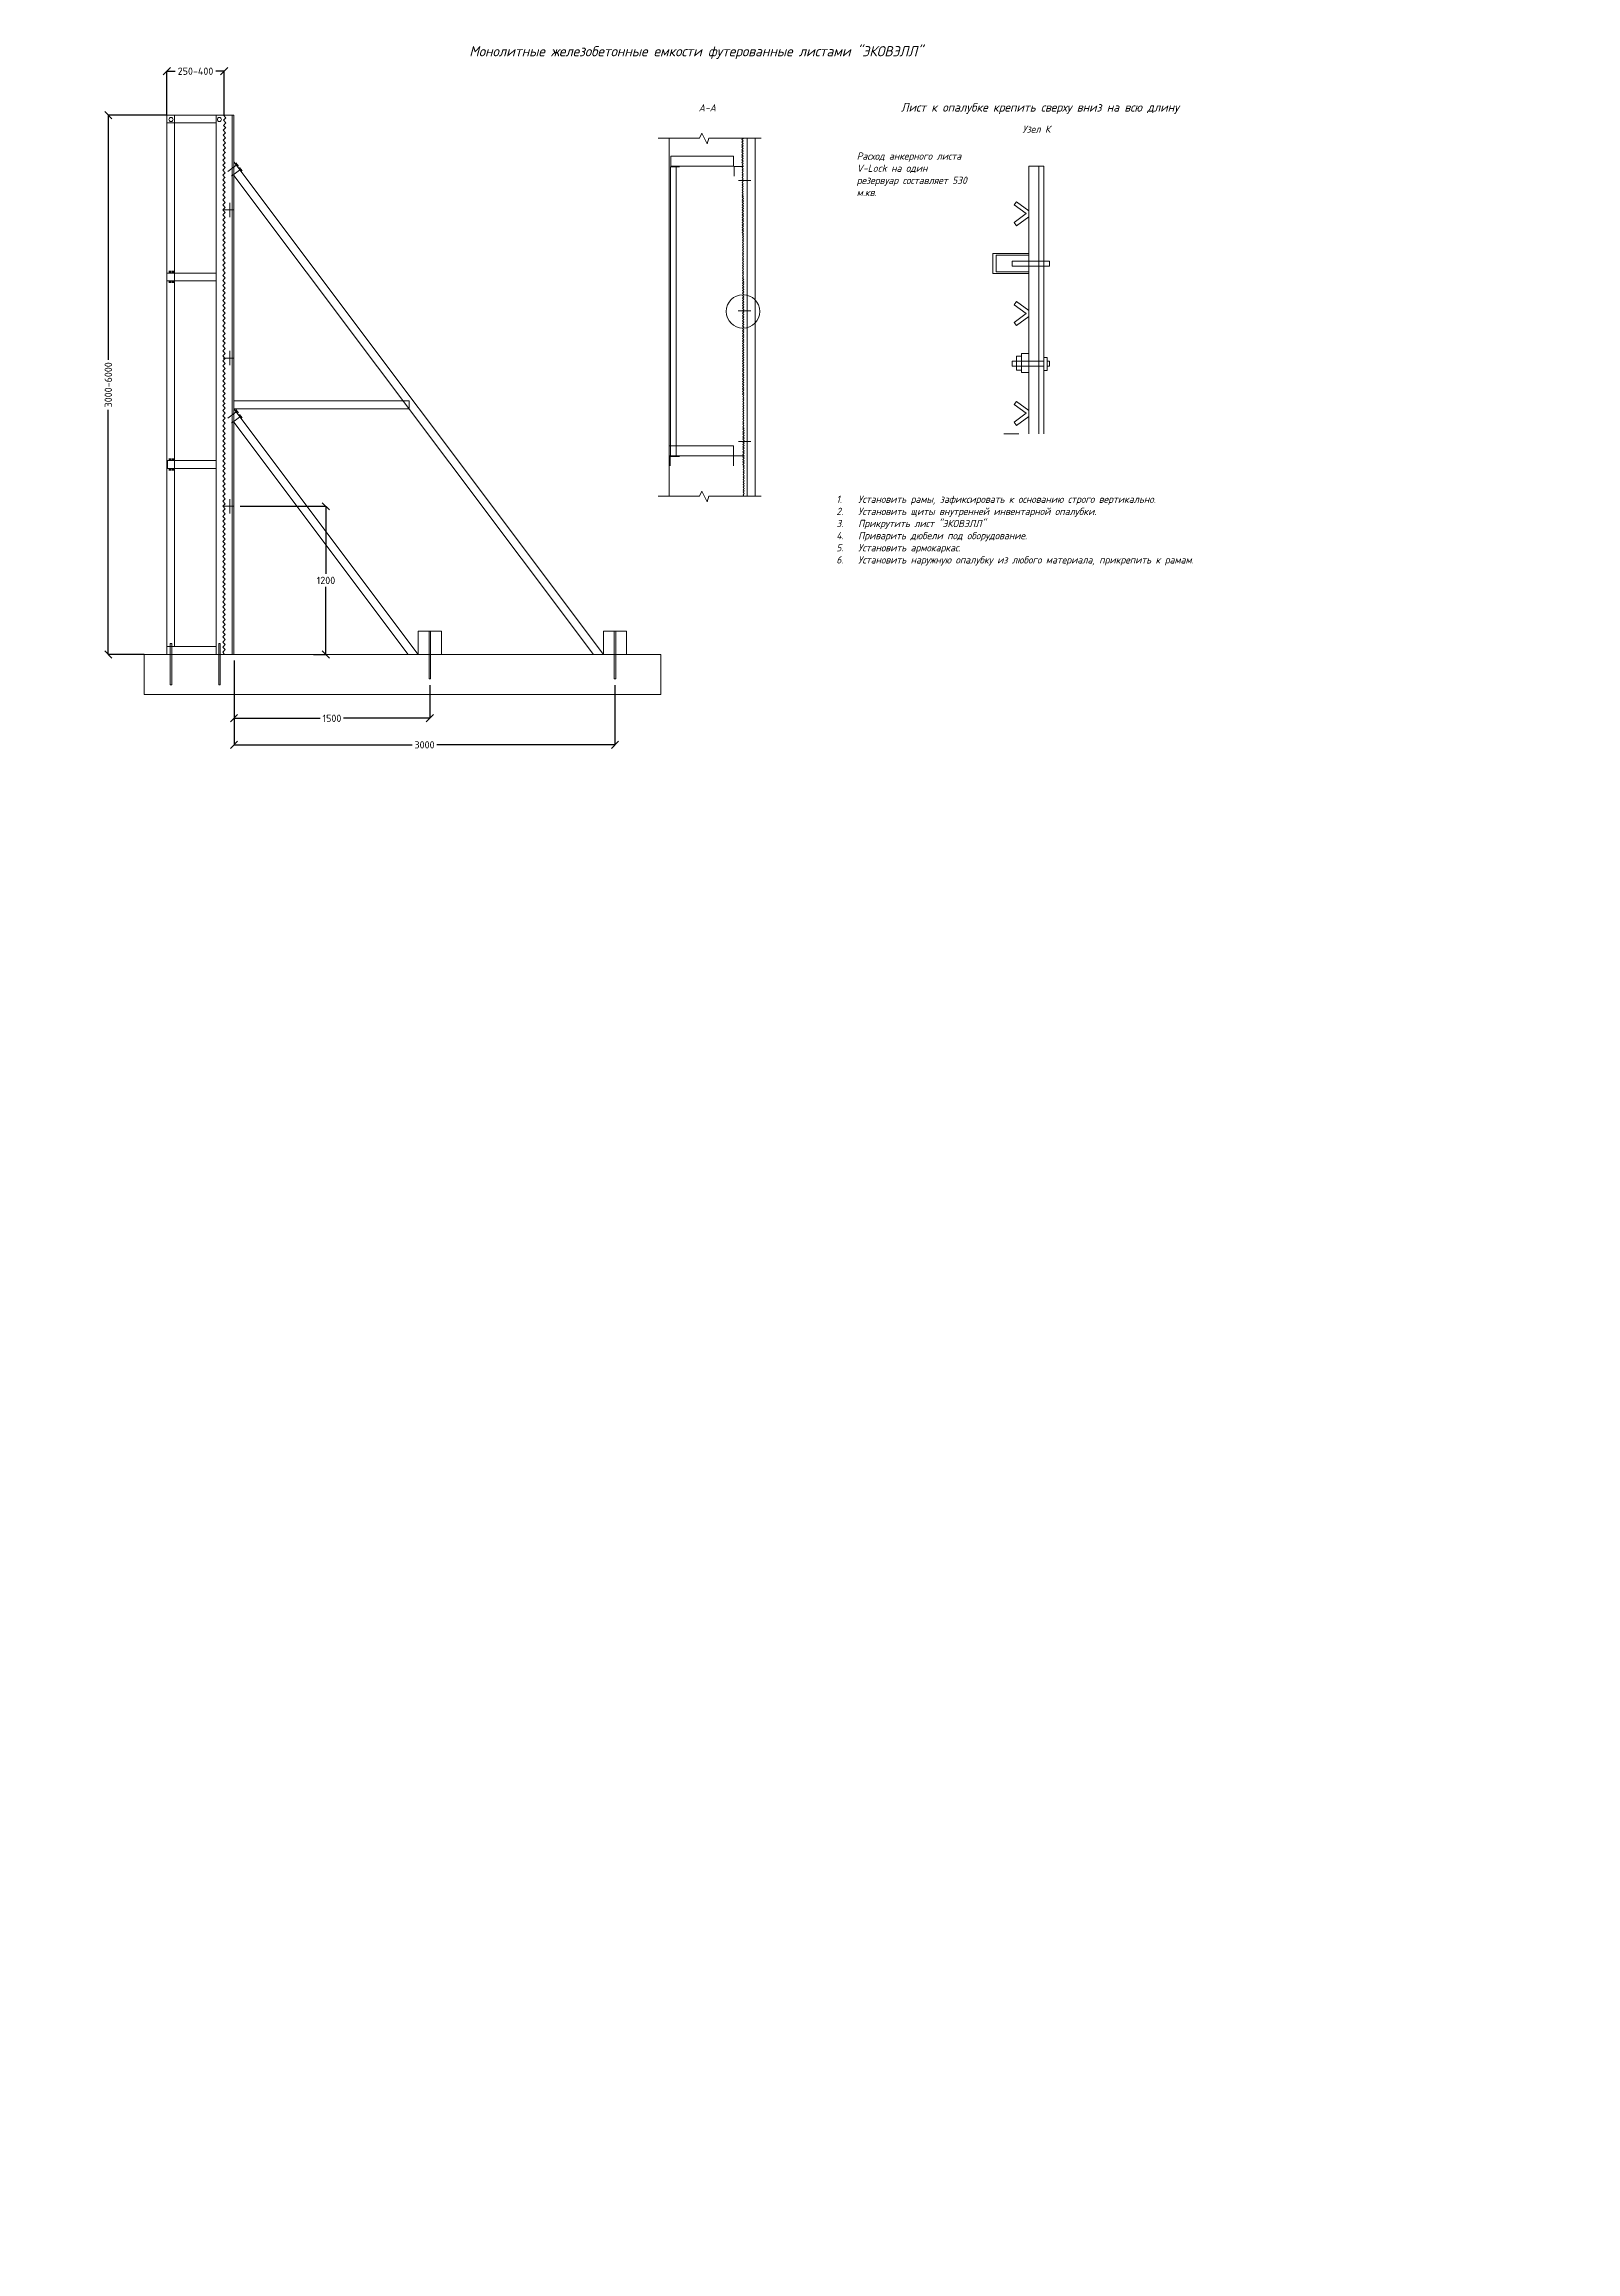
# Model space of a CAD drawing. Header units: millimetres. Extents: x 339888 to 1025294, y -263818 to -40540.
# Drawn here: x 554411 to 607055, y -145051 to -69189 of the extents above; entities that cross this region are included whole.
import ezdxf

# ---------------------------------------------------------------- set-up
doc = ezdxf.new("R2010")
doc.units = ezdxf.units.MM
doc.layers.get('0').update_dxf_attribs({"lineweight": 15})
doc.layers.add('0 @ 1', color=7, linetype='Continuous', lineweight=15)
doc.styles.get("Standard").update_dxf_attribs({"font": 'isocpeur.ttf'})
doc.styles.add('ГОСТ 3', font='GOST_Common Italic.ttf', dxfattribs={"height": 3})
doc.dimstyles.get("Standard").update_dxf_attribs({"dimtxt": 0.18, "dimasz": 0.18, "dimexe": 0.18, "dimexo": 0.0625, "dimgap": 0.09, "dimtad": 0, "dimtih": 1, "dimtoh": 1, "dimdec": 4, "dimzin": 0, "dimdsep": 46, "dimtxsty": 'Standard', "dimcen": 0.09, "dimadec": 0, "dimazin": 0, "dimtfac": 1, "dimtdec": 4, "dimtofl": 0, "dimtmove": 0, "dimatfit": 3, "dimfxl": 1, "dimtolj": 1, "dimtzin": 0, "dimarcsym": 0})

# ---------------------------------------------------------------- blocks, each defined once
blk = doc.blocks.new('_Oblique')
at = {"color": 0, "linetype": 'ByBlock', "lineweight": -2}
blk.add_line((-0.5, -0.5), (0.5, 0.5), dxfattribs=at)
blk = doc.blocks.new('*D978')
at = {"color": 0, "lineweight": -2, "transparency": 16777216}
for p, q in [((561149, -85070), (564097, -85070)), ((564096, -85070), (564096, -87390)), ((564096, -90160), (564096, -87840)), ((563671, -90160), (564097, -90160))]:
    blk.add_line(p, q, dxfattribs=at)
at = {"layer": 'Defpoints', "color": 0, "lineweight": 60, "transparency": 16777216}
for p in [(561149, -85070), (563671, -90160), (564096, -90160)]:
    blk.add_point(p, dxfattribs=at)
at = {"color": 0, "lineweight": -2, "transparency": 16777216, "xscale": 250, "yscale": 250, "zscale": 250}
for p, rotation in [((564096, -85070), 90), ((564096, -90160), 270)]:
    blk.add_blockref('_Oblique', p, dxfattribs=dict(at, rotation=rotation))
at = {"color": 0, "lineweight": 15, "transparency": 16777216, "insert": (564096, -87615), "char_height": 250, "attachment_point": 5}
blk.add_mtext('\\A1;1200', dxfattribs=at)
blk = doc.blocks.new('*D979')
at = {"color": 0, "lineweight": -2, "transparency": 16777216}
for p, q in [((560936, -90373), (560936, -92354)), ((567666, -91212), (567666, -92354)), ((560936, -92354), (563901, -92354)), ((567666, -92354), (564701, -92354))]:
    blk.add_line(p, q, dxfattribs=at)
at = {"layer": 'Defpoints', "color": 0, "lineweight": 60, "transparency": 16777216}
for p in [(560936, -90373), (567666, -91212), (567666, -92354)]:
    blk.add_point(p, dxfattribs=at)
at = {"color": 0, "lineweight": -2, "transparency": 16777216, "xscale": 250, "yscale": 250, "zscale": 250, "rotation": 180}
blk.add_blockref('_Oblique', (560936, -92354), dxfattribs=at)
at = {"color": 0, "lineweight": -2, "transparency": 16777216, "xscale": 250, "yscale": 250, "zscale": 250}
blk.add_blockref('_Oblique', (567666, -92354), dxfattribs=at)
at = {"color": 0, "lineweight": 15, "transparency": 16777216, "insert": (564301, -92354), "char_height": 250, "attachment_point": 5}
blk.add_mtext('\\A1;1500', dxfattribs=at)
blk = doc.blocks.new('*D980')
at = {"color": 0, "lineweight": -2, "transparency": 16777216}
for p, q in [((560936, -90373), (560936, -93266)), ((574030, -91212), (574030, -93266)), ((560936, -93266), (567058, -93266)), ((574030, -93266), (567908, -93266))]:
    blk.add_line(p, q, dxfattribs=at)
at = {"layer": 'Defpoints', "color": 0, "lineweight": 60, "transparency": 16777216}
for p in [(560936, -90373), (574030, -91212), (574030, -93266)]:
    blk.add_point(p, dxfattribs=at)
at = {"color": 0, "lineweight": -2, "transparency": 16777216, "xscale": 250, "yscale": 250, "zscale": 250, "rotation": 180}
blk.add_blockref('_Oblique', (560936, -93266), dxfattribs=at)
at = {"color": 0, "lineweight": -2, "transparency": 16777216, "xscale": 250, "yscale": 250, "zscale": 250}
blk.add_blockref('_Oblique', (574030, -93266), dxfattribs=at)
at = {"color": 0, "lineweight": 15, "transparency": 16777216, "insert": (567483, -93266), "char_height": 250, "attachment_point": 5}
blk.add_mtext('\\A1;3000', dxfattribs=at)
blk = doc.blocks.new('*D981')
at = {"color": 0, "lineweight": -2, "transparency": 16777216}
for p, q in [((558631, -71630), (556616, -71630)), ((556616, -71630), (556616, -80033)), ((556616, -90160), (556616, -81758)), ((557847, -90160), (556616, -90160))]:
    blk.add_line(p, q, dxfattribs=at)
at = {"layer": 'Defpoints', "color": 0, "lineweight": 60, "transparency": 16777216}
for p in [(558631, -71630), (556616, -90160), (557847, -90160)]:
    blk.add_point(p, dxfattribs=at)
at = {"color": 0, "lineweight": -2, "transparency": 16777216, "xscale": 250, "yscale": 250, "zscale": 250}
for p, rotation in [((556616, -71630), 90), ((556616, -90160), 270)]:
    blk.add_blockref('_Oblique', p, dxfattribs=dict(at, rotation=rotation))
at = {"color": 0, "lineweight": 15, "transparency": 16777216, "insert": (556616, -80895), "char_height": 250, "attachment_point": 5, "rotation": 90}
blk.add_mtext('\\A1;3000-6000', dxfattribs=at)
blk = doc.blocks.new('*D982')
at = {"color": 0, "lineweight": -2, "transparency": 16777216}
for p, q in [((558631, -71630), (558631, -70118)), ((558631, -70118), (558913, -70118)), ((560595, -70118), (560313, -70118)), ((560595, -71630), (560595, -70118))]:
    blk.add_line(p, q, dxfattribs=at)
at = {"layer": 'Defpoints', "color": 0, "lineweight": 60, "transparency": 16777216}
for p in [(560595, -70118), (558631, -71630), (560595, -71630)]:
    blk.add_point(p, dxfattribs=at)
at = {"color": 0, "lineweight": -2, "transparency": 16777216, "xscale": 250, "yscale": 250, "zscale": 250, "rotation": 180}
blk.add_blockref('_Oblique', (558631, -70118), dxfattribs=at)
at = {"color": 0, "lineweight": -2, "transparency": 16777216, "xscale": 250, "yscale": 250, "zscale": 250}
blk.add_blockref('_Oblique', (560595, -70118), dxfattribs=at)
at = {"color": 0, "lineweight": 15, "transparency": 16777216, "insert": (559613, -70118), "char_height": 250, "attachment_point": 5}
blk.add_mtext('\\A1;250-400', dxfattribs=at)

msp = doc.modelspace()

# ---------------------------------------------------------------- linework, layer by layer
for p, q in [((558631.13958, -71897.25642), (560326.53113, -71894.21572)), ((558895.24579, -71630.10951), (558895.24579, -89891.77672)), ((560326.53113, -71630.10951), (560867.5229, -71630.10951)), ((575516.46731, -72419.3685), (576939.2331, -72419.3685)), ((575895.58755, -72419.3685), (575895.58755, -84721.60666)), ((576939.2331, -72419.3685), (577015.90911, -72244.71764)), ((577015.90911, -72244.71764), (577199.07952, -72615.3183)), ((577199.07952, -72615.3183), (577254.45664, -72419.3685)), ((577254.45664, -72419.3685), (579056.34264, -72419.3685)), ((578393.94717, -72468.35583), (578436.54494, -72425.75805)), ((578436.54494, -72515.2134), (578393.94717, -72468.35583)), ((578393.94717, -72557.81118), (578436.54494, -72515.2134)), ((578436.54494, -72600.40895), (578393.94717, -72557.81118)), ((578393.94717, -72643.00673), (578436.54494, -72600.40895)), ((578436.54494, -72685.60451), (578393.94717, -72643.00673)), ((578393.94717, -72728.20229), (578436.54494, -72685.60451)), ((578436.54494, -72775.05986), (578393.94717, -72728.20229)), ((578393.94717, -72817.65763), (578436.54494, -72775.05986)), ((578436.54494, -72860.25541), (578393.94717, -72817.65763)), ((561042.1738, -73321.24127), (560726.95022, -73559.78884)), ((560850.4838, -73721.6604), (561169.96713, -73483.11283)), ((560935.67936, -73231.78596), (573634.07681, -90160.14273)), ((560999.57602, -73261.6044), (561089.03133, -73376.61839)), ((561127.36936, -73427.73571), (561212.56491, -73542.74975)), ((576138.39488, -73407.63693), (576244.88932, -73407.63693)), ((578131.97087, -73395.98735), (578451.4542, -73394.85763)), ((578131.97087, -73395.98735), (578131.97087, -73727.12027)), ((578393.94717, -72902.85319), (578436.54494, -72860.25541)), ((578436.54494, -72949.71076), (578393.94717, -72902.85319)), ((578393.94717, -72992.30854), (578436.54494, -72949.71076)), ((578436.54494, -73034.90632), (578393.94717, -72992.30854)), ((578393.94717, -73077.50409), (578436.54494, -73034.90632)), ((578436.54494, -73120.10187), (578393.94717, -73077.50409)), ((578393.94717, -73162.69965), (578436.54494, -73120.10187)), ((578436.54494, -73209.55722), (578393.94717, -73162.69965)), ((578393.94717, -73252.155), (578436.54494, -73209.55722)), ((578436.54494, -73294.75278), (578393.94717, -73252.155)), ((578396.07706, -73335.22066), (578438.67484, -73292.62288)), ((578438.67484, -73382.07823), (578396.07706, -73335.22066)), ((578396.07706, -73424.67601), (578438.67484, -73382.07823)), ((578438.67484, -73467.27378), (578396.07706, -73424.67601)), ((578396.07706, -73509.87156), (578438.67484, -73467.27378)), ((578438.67484, -73552.46934), (578396.07706, -73509.87156)), ((578396.07706, -73595.06712), (578438.67484, -73552.46934)), ((588249.28528, -73379.30021), (588773.40113, -73379.30021)), ((588249.28528, -82574.76448), (588249.28528, -73379.30021)), ((588602.95694, -73379.30021), (588602.95694, -82574.76448)), ((588773.40113, -73379.30021), (588773.40113, -82574.76448)), ((573289.03484, -90160.14273), (560935.67936, -73706.15874)), ((578272.54355, -73876.21249), (578698.52132, -73876.21249)), ((578438.67484, -73641.92469), (578396.07706, -73595.06712)), ((578396.07706, -73684.52247), (578438.67484, -73641.92469)), ((578438.67484, -73727.12024), (578396.07706, -73684.52247)), ((578398.20698, -73767.5881), (578440.80476, -73724.99033)), ((578440.80476, -73814.44568), (578398.20698, -73767.5881)), ((578398.20698, -73857.04345), (578440.80476, -73814.44568)), ((578440.80476, -73899.64123), (578398.20698, -73857.04345)), ((578398.20698, -73942.23901), (578440.80476, -73899.64123)), ((578440.80476, -73984.83679), (578398.20698, -73942.23901)), ((578398.20698, -74027.43456), (578440.80476, -73984.83679)), ((578440.80476, -74074.29214), (578398.20698, -74027.43456)), ((578398.20698, -74116.88991), (578440.80476, -74074.29214)), ((578440.80476, -74159.48769), (578398.20698, -74116.88991)), ((578398.20698, -74202.08547), (578440.80476, -74159.48769)), ((578440.80476, -74248.94304), (578398.20698, -74202.08547)), ((578398.20698, -74291.54082), (578440.80476, -74248.94304)), ((578440.80476, -74334.1386), (578398.20698, -74291.54082)), ((578398.20698, -74376.73637), (578440.80476, -74334.1386)), ((560935.67936, -74884.57974), (560577.85804, -74884.57974)), ((560795.10668, -74637.51262), (560795.10668, -75131.64681)), ((578440.80476, -74419.33415), (578398.20698, -74376.73637)), ((578404.59642, -74447.02218), (578447.1942, -74404.4244)), ((578447.1942, -74493.87975), (578404.59642, -74447.02218)), ((578404.59642, -74536.47753), (578447.1942, -74493.87975)), ((578447.1942, -74579.07531), (578404.59642, -74536.47753)), ((578404.59642, -74621.67308), (578447.1942, -74579.07531)), ((578447.1942, -74664.27086), (578404.59642, -74621.67308)), ((578404.59642, -74706.86864), (578447.1942, -74664.27086)), ((578447.1942, -74753.72621), (578404.59642, -74706.86864)), ((578404.59642, -74796.32399), (578447.1942, -74753.72621)), ((578447.1942, -74838.92177), (578404.59642, -74796.32399)), ((578404.59642, -74881.51954), (578447.1942, -74838.92177)), ((578447.1942, -74928.37712), (578404.59642, -74881.51954)), ((578404.59642, -74970.97489), (578447.1942, -74928.37712)), ((578447.1942, -75013.57267), (578404.59642, -74970.97489)), ((578404.59642, -75056.17045), (578447.1942, -75013.57267)), ((578447.1942, -75098.76823), (578404.59642, -75056.17045)), ((578404.59642, -75141.366), (578447.1942, -75098.76823)), ((587831.69697, -74602.23728), (587750.73597, -74713.026)), ((587750.73597, -74713.026), (588159.80209, -75011.95902)), ((588159.80209, -75011.95902), (587750.73597, -75322.36402)), ((588249.28528, -74913.29797), (587831.69697, -74602.23728)), ((578447.1942, -75188.22358), (578404.59642, -75141.366)), ((578404.59642, -75230.82135), (578447.1942, -75188.22358)), ((578447.1942, -75273.41913), (578404.59642, -75230.82135)), ((578406.72632, -75313.88701), (578449.32409, -75271.28923)), ((578449.32409, -75360.74458), (578406.72632, -75313.88701)), ((578406.72632, -75403.34236), (578449.32409, -75360.74458)), ((578449.32409, -75445.94014), (578406.72632, -75403.34236)), ((578406.72632, -75488.53792), (578449.32409, -75445.94014)), ((578449.32409, -75531.13569), (578406.72632, -75488.53792)), ((578406.72632, -75573.73347), (578449.32409, -75531.13569)), ((578449.32409, -75620.59104), (578406.72632, -75573.73347)), ((578406.72632, -75663.18882), (578449.32409, -75620.59104)), ((578449.32409, -75705.7866), (578406.72632, -75663.18882)), ((578408.85623, -75746.25446), (578451.45401, -75703.65668)), ((578451.45401, -75793.11203), (578408.85623, -75746.25446)), ((578408.85623, -75835.70981), (578451.45401, -75793.11203)), ((578451.45401, -75878.30759), (578408.85623, -75835.70981)), ((587750.73597, -75322.36402), (587831.99275, -75431.83496)), ((587831.99275, -75431.83496), (588249.28528, -75122.09205)), ((578408.85623, -75920.90536), (578451.45401, -75878.30759)), ((578451.45401, -75963.50314), (578408.85623, -75920.90536)), ((578408.85623, -76006.10092), (578451.45401, -75963.50314)), ((578451.45401, -76052.95849), (578408.85623, -76006.10092)), ((578408.85623, -76095.55627), (578451.45401, -76052.95849)), ((578451.45401, -76138.15404), (578408.85623, -76095.55627)), ((578408.85623, -76180.75182), (578451.45401, -76138.15404)), ((578451.45401, -76227.60939), (578408.85623, -76180.75182)), ((578408.85623, -76270.20717), (578451.45401, -76227.60939)), ((578451.45401, -76312.80495), (578408.85623, -76270.20717)), ((578408.85623, -76355.40273), (578451.45401, -76312.80495)), ((578451.45401, -76398.0005), (578408.85623, -76355.40273)), ((578408.85623, -76440.59828), (578451.45401, -76398.0005)), ((578451.45401, -76487.45585), (578408.85623, -76440.59828)), ((578408.85623, -76530.05363), (578451.45401, -76487.45585)), ((578451.45401, -76572.65141), (578408.85623, -76530.05363)), ((578408.85623, -76615.24919), (578451.45401, -76572.65141)), ((578451.45401, -76657.84696), (578408.85623, -76615.24919)), ((558648.17871, -77052.8066), (560326.53113, -77052.8066)), ((560326.53113, -77316.91281), (558648.17871, -77316.91281)), ((558703.55579, -76976.13059), (558703.55579, -77052.8066)), ((558703.55579, -77316.91281), (558703.55579, -77393.58882)), ((558741.89381, -76976.13059), (558741.89381, -77052.8066)), ((558741.89381, -77316.91281), (558741.89381, -77393.58882)), ((558780.2318, -76976.13059), (558780.2318, -77052.8066)), ((558780.2318, -77316.91281), (558780.2318, -77393.58882)), ((558818.56982, -76976.13059), (558818.56982, -77052.8066)), ((558818.56982, -77316.91281), (558818.56982, -77393.58882)), ((558856.9078, -76976.13059), (558856.9078, -77052.8066)), ((558856.9078, -77316.91281), (558856.9078, -77393.58882)), ((578408.85623, -76700.44474), (578451.45401, -76657.84696)), ((578451.45401, -76747.30231), (578408.85623, -76700.44474)), ((578408.85623, -76789.90009), (578451.45401, -76747.30231)), ((578451.45401, -76832.49787), (578408.85623, -76789.90009)), ((578408.85623, -76875.09565), (578451.45401, -76832.49787)), ((578451.45401, -76921.95322), (578408.85623, -76875.09565)), ((578408.85623, -76964.551), (578451.45401, -76921.95322)), ((578451.45401, -77007.14877), (578408.85623, -76964.551)), ((578408.85623, -77049.74655), (578451.45401, -77007.14877)), ((578451.45401, -77092.34433), (578408.85623, -77049.74655)), ((578408.85623, -77134.94211), (578451.45401, -77092.34433)), ((578451.45401, -77181.79968), (578408.85623, -77134.94211)), ((578408.85623, -77224.39746), (578451.45401, -77181.79968)), ((578451.45401, -77266.99523), (578408.85623, -77224.39746)), ((578410.98613, -77307.46311), (578453.58391, -77264.86534)), ((578453.58391, -77354.32069), (578410.98613, -77307.46311)), ((578410.98613, -77396.91846), (578453.58391, -77354.32069)), ((588960.88976, -76647.56762), (587678.29721, -76647.56762)), ((587678.29721, -76647.56762), (587678.29721, -76818.01181)), ((587678.29721, -76818.01181), (588960.88976, -76818.01181)), ((588879.92876, -76647.56762), (588960.88976, -76647.56762)), ((588960.88976, -76818.01181), (588879.92876, -76818.01181)), ((588960.88976, -76647.56762), (588960.88976, -76818.01181)), ((578453.58391, -77439.51624), (578410.98613, -77396.91846)), ((578410.98613, -77482.11402), (578453.58391, -77439.51624)), ((578453.58391, -77524.7118), (578410.98613, -77482.11402)), ((578410.98613, -77567.30957), (578453.58391, -77524.7118)), ((578453.58391, -77614.16715), (578410.98613, -77567.30957)), ((578410.98613, -77656.76492), (578453.58391, -77614.16715)), ((578453.58391, -77699.3627), (578410.98613, -77656.76492)), ((578413.11605, -77739.83056), (578455.71383, -77697.23278)), ((578455.71383, -77786.68813), (578413.11605, -77739.83056)), ((578413.11605, -77829.28591), (578455.71383, -77786.68813)), ((578455.71383, -77871.88369), (578413.11605, -77829.28591)), ((578413.11605, -77914.48147), (578455.71383, -77871.88369)), ((578455.71383, -77957.07924), (578413.11605, -77914.48147)), ((578413.11605, -77999.67702), (578455.71383, -77957.07924)), ((578455.71383, -78046.53459), (578413.11605, -77999.67702)), ((578413.11605, -78089.13237), (578455.71383, -78046.53459)), ((578455.71383, -78131.73015), (578413.11605, -78089.13237)), ((578413.11605, -78174.32793), (578455.71383, -78131.73015)), ((587831.69697, -78032.4267), (587750.73597, -78143.21542)), ((588249.28528, -78343.48738), (587831.69697, -78032.4267)), ((578698.52132, -78357.49872), (578263.66709, -78357.49872)), ((578455.71383, -78221.1855), (578413.11605, -78174.32793)), ((578413.11605, -78263.78327), (578455.71383, -78221.1855)), ((578455.71383, -78306.38105), (578413.11605, -78263.78327)), ((578413.11605, -78348.97883), (578455.71383, -78306.38105)), ((578455.71383, -78391.57661), (578413.11605, -78348.97883)), ((578413.11605, -78434.17438), (578455.71383, -78391.57661)), ((578455.71383, -78481.03196), (578413.11605, -78434.17438)), ((578413.11605, -78523.62973), (578455.71383, -78481.03196)), ((578455.71383, -78566.22751), (578413.11605, -78523.62973)), ((578413.11605, -78608.82529), (578455.71383, -78566.22751)), ((578455.71383, -78651.42307), (578413.11605, -78608.82529)), ((578413.11605, -78694.02084), (578455.71383, -78651.42307)), ((578455.71383, -78740.87842), (578413.11605, -78694.02084)), ((578413.11605, -78783.47619), (578455.71383, -78740.87842)), ((578455.71383, -78826.07397), (578413.11605, -78783.47619)), ((578413.11605, -78868.67175), (578455.71383, -78826.07397)), ((578455.71383, -78915.52932), (578413.11605, -78868.67175)), ((587750.73597, -78143.21542), (588159.80209, -78442.14843)), ((588159.80209, -78442.14843), (587750.73597, -78752.55344)), ((587750.73597, -78752.55344), (587831.99275, -78862.02438)), ((587831.99275, -78862.02438), (588249.28528, -78552.28147)), ((578413.11605, -78958.1271), (578455.71383, -78915.52932)), ((578455.71383, -79000.72488), (578413.11605, -78958.1271)), ((578413.11605, -79043.32265), (578455.71383, -79000.72488)), ((578455.71383, -79085.92043), (578413.11605, -79043.32265)), ((578413.11605, -79128.51821), (578455.71383, -79085.92043)), ((578455.71383, -79175.37578), (578413.11605, -79128.51821)), ((578413.11605, -79217.97356), (578455.71383, -79175.37578)), ((578455.71383, -79260.57134), (578413.11605, -79217.97356)), ((578415.24595, -79301.03922), (578457.84373, -79258.44144)), ((578457.84373, -79347.89679), (578415.24595, -79301.03922)), ((578415.24595, -79390.49457), (578457.84373, -79347.89679)), ((578457.84373, -79433.09234), (578415.24595, -79390.49457)), ((578415.24595, -79475.69012), (578457.84373, -79433.09234)), ((578457.84373, -79518.2879), (578415.24595, -79475.69012)), ((578415.24595, -79560.88568), (578457.84373, -79518.2879)), ((578457.84373, -79607.74325), (578415.24595, -79560.88568)), ((578415.24595, -79650.34103), (578457.84373, -79607.74325)), ((578457.84373, -79692.9388), (578415.24595, -79650.34103)), ((560637.49491, -79817.40234), (560552.29936, -79898.3381)), ((560935.67936, -79975.01415), (560560.81891, -79975.01415)), ((560795.10668, -79732.20679), (560795.10668, -80222.08123)), ((578417.37587, -79733.40666), (578459.97364, -79690.80889)), ((578459.97364, -79780.26424), (578417.37587, -79733.40666)), ((578417.37587, -79822.86201), (578459.97364, -79780.26424)), ((578459.97364, -79865.45979), (578417.37587, -79822.86201)), ((578417.37587, -79908.05757), (578459.97364, -79865.45979)), ((578459.97364, -79950.65535), (578417.37587, -79908.05757)), ((578417.37587, -79993.25312), (578459.97364, -79950.65535)), ((578459.97364, -80040.1107), (578417.37587, -79993.25312)), ((578417.37587, -80082.70847), (578459.97364, -80040.1107)), ((578459.97364, -80125.30625), (578417.37587, -80082.70847)), ((578417.37587, -80167.90403), (578459.97364, -80125.30625)), ((578459.97364, -80214.7616), (578417.37587, -80167.90403)), ((578417.37587, -80257.35938), (578459.97364, -80214.7616)), ((578459.97364, -80299.95716), (578417.37587, -80257.35938)), ((578417.37587, -80342.55493), (578459.97364, -80299.95716)), ((578459.97364, -80385.15271), (578417.37587, -80342.55493)), ((578417.37587, -80427.75049), (578459.97364, -80385.15271)), ((588773.40113, -80077.75704), (587678.29721, -80077.75704)), ((587678.29721, -80077.75704), (587678.29721, -80248.20123)), ((587678.29721, -80248.20123), (588773.40113, -80248.20123)), ((588773.40113, -79954.18498), (588879.92876, -79954.18498)), ((588879.92876, -80397.3399), (588773.40113, -80397.3399)), ((588879.92876, -79954.18498), (588879.92876, -80397.3399)), ((588879.92876, -80077.75704), (588960.88976, -80077.75704)), ((588960.88976, -80248.20123), (588879.92876, -80248.20123)), ((588960.88976, -80077.75704), (588960.88976, -80248.20123)), ((578459.97364, -80474.60806), (578417.37587, -80427.75049)), ((578417.37587, -80517.20584), (578459.97364, -80474.60806)), ((578459.97364, -80559.80361), (578417.37587, -80517.20584)), ((578417.37587, -80602.40139), (578459.97364, -80559.80361)), ((578459.97364, -80644.99917), (578417.37587, -80602.40139)), ((578417.37587, -80687.59695), (578459.97364, -80644.99917)), ((578459.97364, -80734.45452), (578417.37587, -80687.59695)), ((578417.37587, -80777.0523), (578459.97364, -80734.45452)), ((578459.97364, -80819.65007), (578417.37587, -80777.0523)), ((578417.37587, -80862.24785), (578459.97364, -80819.65007)), ((578459.97364, -80909.10542), (578417.37587, -80862.24785)), ((578417.37587, -80951.7032), (578459.97364, -80909.10542)), ((578459.97364, -80994.30098), (578417.37587, -80951.7032)), ((578417.37587, -81036.89876), (578459.97364, -80994.30098)), ((578459.97364, -81079.49653), (578417.37587, -81036.89876)), ((578417.37587, -81122.09431), (578459.97364, -81079.49653)), ((578459.97364, -81168.95188), (578417.37587, -81122.09431)), ((578417.37587, -81211.54966), (578459.97364, -81168.95188)), ((560726.95022, -82045.26611), (561041.32185, -81800.75489)), ((560935.67936, -81448.89723), (566954.74533, -81448.89723)), ((560935.67936, -81717.26324), (567265.70907, -90160.14273)), ((566955.78327, -81717.26324), (560935.67936, -81717.26324)), ((560999.57602, -81747.08167), (561089.03133, -81862.09566)), ((561127.36936, -81913.21303), (561212.56491, -82028.22702)), ((566954.74533, -81448.89723), (566955.78327, -81717.26324)), ((578459.97364, -81254.14744), (578417.37587, -81211.54966)), ((578419.50576, -81294.61532), (578462.10354, -81252.01754)), ((578462.10354, -81341.47289), (578419.50576, -81294.61532)), ((578419.50576, -81384.07067), (578462.10354, -81341.47289)), ((578462.10354, -81426.66845), (578419.50576, -81384.07067)), ((578419.50576, -81469.26622), (578462.10354, -81426.66845)), ((578462.10354, -81511.864), (578419.50576, -81469.26622)), ((578419.50576, -81554.46178), (578462.10354, -81511.864)), ((578462.10354, -81601.31935), (578419.50576, -81554.46178)), ((578419.50576, -81643.91713), (578462.10354, -81601.31935)), ((578462.10354, -81686.51491), (578419.50576, -81643.91713)), ((578421.63568, -81726.98277), (578464.23346, -81684.38499)), ((578464.23346, -81773.84034), (578421.63568, -81726.98277)), ((578421.63568, -81816.43812), (578464.23346, -81773.84034)), ((578464.23346, -81859.03589), (578421.63568, -81816.43812)), ((578421.63568, -81901.63367), (578464.23346, -81859.03589)), ((578464.23346, -81944.23145), (578421.63568, -81901.63367)), ((587831.69697, -81462.61612), (587750.73597, -81573.40483)), ((587750.73597, -81573.40483), (588159.80209, -81872.33785)), ((588159.80209, -81872.33785), (587750.73597, -82182.74286)), ((588249.28528, -81773.6768), (587831.69697, -81462.61612)), ((561168.95127, -81968.59011), (560846.91208, -82207.13768)), ((566924.92685, -90160.14273), (560935.67936, -82177.31924)), ((578421.63568, -81986.82923), (578464.23346, -81944.23145)), ((578464.23346, -82033.6868), (578421.63568, -81986.82923)), ((578421.63568, -82076.28458), (578464.23346, -82033.6868)), ((578464.23346, -82118.88235), (578421.63568, -82076.28458)), ((578421.63568, -82161.48013), (578464.23346, -82118.88235)), ((578464.23346, -82208.3377), (578421.63568, -82161.48013)), ((578421.63568, -82250.93548), (578464.23346, -82208.3377)), ((578464.23346, -82293.53326), (578421.63568, -82250.93548)), ((578421.63568, -82336.13104), (578464.23346, -82293.53326)), ((578464.23346, -82378.72881), (578421.63568, -82336.13104)), ((578425.8955, -82417.06677), (578468.49328, -82374.469)), ((578468.49328, -82463.92435), (578425.8955, -82417.06677)), ((578425.8955, -82506.52212), (578468.49328, -82463.92435)), ((578468.49328, -82549.1199), (578425.8955, -82506.52212)), ((578425.8955, -82591.71768), (578468.49328, -82549.1199)), ((578468.49328, -82634.31546), (578425.8955, -82591.71768)), ((578425.8955, -82676.91323), (578468.49328, -82634.31546)), ((578468.49328, -82723.77081), (578425.8955, -82676.91323)), ((587915.29539, -82574.76448), (587391.17953, -82574.76448)), ((587750.73597, -82182.74286), (587831.99275, -82292.2138)), ((587831.99275, -82292.2138), (588249.28528, -81982.47089)), ((558703.55579, -83421.17434), (558703.55579, -83497.85034)), ((558741.89381, -83421.17434), (558741.89381, -83497.85034)), ((558780.2318, -83421.17434), (558780.2318, -83497.85034)), ((558818.56982, -83421.17434), (558818.56982, -83497.85034)), ((558856.9078, -83421.17434), (558856.9078, -83497.85034)), ((575925.40599, -83362.73758), (575925.40599, -83682.22091)), ((578102.15244, -83337.17889), (578467.33232, -83336.55448)), ((578102.15244, -83682.22091), (578102.15244, -83337.17889)), ((578272.54355, -82838.7849), (578698.52132, -82838.7849)), ((578425.8955, -82766.36858), (578468.49328, -82723.77081)), ((578468.49328, -82808.96636), (578425.8955, -82766.36858)), ((578425.8955, -82851.56414), (578468.49328, -82808.96636)), ((578468.49328, -82898.42171), (578425.8955, -82851.56414)), ((578425.8955, -82941.01949), (578468.49328, -82898.42171)), ((578468.49328, -82983.61727), (578425.8955, -82941.01949)), ((578425.8955, -83026.21504), (578468.49328, -82983.61727)), ((578468.49328, -83068.81282), (578425.8955, -83026.21504)), ((578425.8955, -83111.4106), (578468.49328, -83068.81282)), ((578468.49328, -83158.26817), (578425.8955, -83111.4106)), ((578425.8955, -83200.86595), (578468.49328, -83158.26817)), ((578468.49328, -83243.46373), (578425.8955, -83200.86595)), ((578428.0254, -83283.93161), (578470.62317, -83241.33383)), ((578470.62317, -83330.78918), (578428.0254, -83283.93161)), ((578428.0254, -83373.38696), (578470.62317, -83330.78918)), ((578470.62317, -83415.98473), (578428.0254, -83373.38696)), ((578428.0254, -83458.58251), (578470.62317, -83415.98473)), ((558703.55579, -83761.95656), (558703.55579, -83838.63256)), ((558741.89381, -83761.95656), (558741.89381, -83838.63256)), ((558780.2318, -83761.95656), (558780.2318, -83838.63256)), ((558818.56982, -83761.95656), (558818.56982, -83838.63256)), ((558856.9078, -83761.95656), (558856.9078, -83838.63256)), ((578470.62317, -83501.18029), (578428.0254, -83458.58251)), ((578428.0254, -83543.77807), (578470.62317, -83501.18029)), ((578470.62317, -83590.63564), (578428.0254, -83543.77807)), ((578428.0254, -83633.23342), (578470.62317, -83590.63564)), ((578470.62317, -83675.83119), (578428.0254, -83633.23342)), ((578430.15531, -83716.29905), (578472.75309, -83673.70127)), ((578472.75309, -83763.15662), (578430.15531, -83716.29905)), ((578430.15531, -83805.7544), (578472.75309, -83763.15662)), ((578472.75309, -83848.35218), (578430.15531, -83805.7544)), ((578430.15531, -83890.94996), (578472.75309, -83848.35218)), ((578472.75309, -83933.54773), (578430.15531, -83890.94996)), ((578430.15531, -83976.14551), (578472.75309, -83933.54773)), ((578472.75309, -84023.00308), (578430.15531, -83976.14551)), ((578430.15531, -84065.60086), (578472.75309, -84023.00308)), ((578472.75309, -84108.19864), (578430.15531, -84065.60086)), ((578430.15531, -84150.79642), (578472.75309, -84108.19864)), ((578472.75309, -84197.65399), (578430.15531, -84150.79642)), ((578430.15531, -84240.25177), (578472.75309, -84197.65399)), ((560795.10668, -84822.6412), (560795.10668, -85316.77544)), ((575516.46731, -84721.60666), (576939.2331, -84721.60666)), ((576939.2331, -84721.60666), (577015.90911, -84546.95576)), ((577015.90911, -84546.95576), (577199.07952, -84917.55645)), ((577199.07952, -84917.55645), (577254.45664, -84721.60666)), ((577254.45664, -84721.60666), (579056.34264, -84721.60666)), ((578472.75309, -84282.84954), (578430.15531, -84240.25177)), ((578430.15531, -84325.44732), (578472.75309, -84282.84954)), ((578472.75309, -84368.0451), (578430.15531, -84325.44732)), ((578430.15531, -84410.64288), (578472.75309, -84368.0451)), ((578472.75309, -84457.50045), (578430.15531, -84410.64288)), ((578430.15531, -84500.09823), (578472.75309, -84457.50045)), ((578472.75309, -84542.696), (578430.15531, -84500.09823)), ((578430.15531, -84585.29378), (578472.75309, -84542.696)), ((578472.75309, -84627.89156), (578430.15531, -84585.29378)), ((578430.15531, -84670.48934), (578472.75309, -84627.89156)), ((578451.4542, -84691.78823), (578430.15531, -84670.48934)), ((578451.4542, -84721.60666), (578451.4542, -84691.78823)), ((560935.67936, -85069.70832), (560586.37759, -85069.70832)), ((560637.49491, -87578.71744), (560552.29936, -87659.6532)), ((558648.17871, -89891.77672), (560326.53113, -89891.77672)), ((560326.53113, -90160.14273), (560867.5229, -90160.14273))]:
    msp.add_line(p, q)
for points in [[(558631.13958, -71630.10951), (560326.53113, -71630.10951), (560326.53113, -90160.14273), (558631.13958, -90160.14273)], [(560935.67936, -90160.14273), (560867.5229, -90160.14273), (560867.5229, -71630.10951), (560935.67936, -71630.10951)], [(578847.61354, -84721.60666), (578574.98774, -84721.60666), (578574.98774, -72419.3685), (578847.61354, -72419.3685)], [(576138.39488, -73407.63693), (575942.44508, -73407.63693), (575942.44508, -83362.73758), (576138.39488, -83362.73758)], [(575955.22442, -73032.77653), (578102.15244, -73032.77653), (578102.15244, -73382.07829), (575955.22442, -73382.07829)], [(587013.56486, -76383.37914), (588249.28528, -76383.37914), (588249.28528, -77069.41701), (587013.56486, -77069.41701)], [(587128.61467, -76443.03456), (588249.28528, -76443.03456), (588249.28528, -77009.76153), (587128.61467, -77009.76153)], [(587827.43588, -79911.57394), (587997.88008, -79911.57394), (587997.88008, -80388.81772), (587827.43588, -80388.81772)], [(587997.88008, -79822.09075), (588249.28528, -79822.09075), (588249.28528, -80469.77866), (587997.88008, -80469.77866)], [(578102.15244, -82987.87712), (575895.58755, -82987.87712), (575895.58755, -83337.17889), (578102.15244, -83337.17889)], [(576138.39488, -83362.73758), (576244.88932, -83362.73758), (576244.88932, -83362.73758), (576138.39488, -83362.73758)], [(558648.17871, -83497.85034), (560326.53113, -83497.85034), (560326.53113, -83766.21635), (558648.17871, -83766.21635)], [(567265.70907, -89355.04475), (568062.28754, -89355.04475), (568062.28754, -90160.14273), (567265.70907, -90160.14273)], [(567640.56952, -89355.04475), (567691.68685, -89355.04475), (567691.68685, -91003.57874), (567640.56952, -91003.57874)], [(573634.07681, -89355.04475), (574426.39549, -89355.04475), (574426.39549, -90160.14273), (573634.07681, -90160.14273)], [(574004.67751, -89355.04475), (574055.79483, -89355.04475), (574055.79483, -91003.57874), (574004.67751, -91003.57874)], [(557847.34049, -90160.14273), (575610.61371, -90160.14273), (575610.61371, -91540.31075), (557847.34049, -91540.31075)], [(558746.15357, -89785.28228), (558797.27093, -89785.28228), (558797.27093, -91208.04808), (558746.15357, -91208.04808)], [(560411.72668, -89785.28228), (560462.84401, -89785.28228), (560462.84401, -91208.04808), (560411.72668, -91208.04808)]]:
    msp.add_lwpolyline(points, close=True)
for points in [[(560646.0145, -72925.08189), (560560.81895, -72835.62654), (560646.0145, -72750.43098), (560560.81895, -72660.97563), (560646.0145, -72575.78008), (560560.81895, -72490.58452), (560646.0145, -72405.38897), (560560.81895, -72315.93366), (560646.0145, -72234.79501), (560560.81895, -72145.54255), (560646.0145, -72060.34699)], [(560654.53409, -72068.86654), (560569.33854, -71979.41119), (560654.53409, -71894.21564), (560569.33854, -71804.76029), (560654.53409, -71719.56473), (560569.33854, -71634.36918), (560573.5982, -71630.10951)], [(560637.49491, -73781.29723), (560552.29936, -73691.84188), (560637.49491, -73606.64633), (560552.29936, -73517.19098), (560637.49491, -73431.99542), (560552.29936, -73346.79987), (560637.49491, -73261.60431), (560552.29936, -73172.149), (560637.49491, -73091.01036), (560552.29936, -73001.75789), (560637.49491, -72916.56234)], [(560637.49491, -74628.99299), (560552.29936, -74539.53764), (560637.49491, -74454.34208), (560552.29936, -74364.88673), (560637.49491, -74279.69118), (560552.29936, -74194.49562), (560637.49491, -74109.30007), (560552.29936, -74019.84476), (560637.49491, -73938.70611), (560552.29936, -73849.45365), (560637.49491, -73764.2581)], [(560637.49491, -75493.72788), (560552.29936, -75404.27253), (560637.49491, -75319.07697), (560552.29936, -75229.62163), (560637.49491, -75144.42607), (560552.29936, -75059.23052), (560637.49491, -74974.03496), (560552.29936, -74884.57965), (560637.49491, -74803.44101), (560552.29936, -74714.18854), (560637.49491, -74628.99299)], [(560637.49491, -76358.46277), (560552.29936, -76269.00742), (560637.49491, -76183.81187), (560552.29936, -76094.35652), (560637.49491, -76009.16096), (560552.29936, -75923.96541), (560637.49491, -75838.76985), (560552.29936, -75749.31454), (560637.49491, -75668.1759), (560552.29936, -75578.92343), (560637.49491, -75493.72788)], [(560637.49491, -77223.19766), (560552.29936, -77133.74231), (560637.49491, -77048.54676), (560552.29936, -76959.09141), (560637.49491, -76873.89585), (560552.29936, -76788.7003), (560637.49491, -76703.50474), (560552.29936, -76614.04944), (560637.49491, -76532.91079), (560552.29936, -76443.65833), (560637.49491, -76358.46277)], [(560637.49491, -78087.93256), (560552.29936, -77998.47721), (560637.49491, -77913.28165), (560552.29936, -77823.8263), (560637.49491, -77738.63075), (560552.29936, -77653.43519), (560637.49491, -77568.23964), (560552.29936, -77478.78433), (560637.49491, -77397.64568), (560552.29936, -77308.39322), (560637.49491, -77223.19766)], [(560637.49491, -78952.66745), (560552.29936, -78863.2121), (560637.49491, -78778.01654), (560552.29936, -78688.56119), (560637.49491, -78603.36564), (560552.29936, -78518.17008), (560637.49491, -78432.97453), (560552.29936, -78343.51922), (560637.49491, -78262.38057), (560552.29936, -78173.12811), (560637.49491, -78087.93256)], [(560637.49491, -79817.40234), (560552.29936, -79727.94699), (560637.49491, -79642.75144), (560552.29936, -79553.29609), (560637.49491, -79468.10053), (560552.29936, -79382.90498), (560637.49491, -79297.70942), (560552.29936, -79208.25411), (560637.49491, -79127.11547), (560552.29936, -79037.863), (560637.49491, -78952.66745)], [(560637.49491, -80677.87744), (560552.29936, -80588.42209), (560637.49491, -80503.22653), (560552.29936, -80413.77118), (560637.49491, -80328.57563), (560552.29936, -80243.38007), (560637.49491, -80158.18452), (560552.29936, -80068.72921), (560637.49491, -79987.59056), (560552.29936, -79898.3381)], [(560637.49491, -81542.61233), (560552.29936, -81453.15698), (560637.49491, -81367.96143), (560552.29936, -81278.50608), (560637.49491, -81193.31052), (560552.29936, -81108.11497), (560637.49491, -81022.91941), (560552.29936, -80933.4641), (560637.49491, -80852.32546), (560552.29936, -80763.07299), (560637.49491, -80677.87744)], [(560637.49491, -82390.30809), (560552.29936, -82300.85274), (560637.49491, -82215.65718), (560552.29936, -82126.20183), (560637.49491, -82041.00628), (560552.29936, -81955.81072), (560637.49491, -81870.61517), (560552.29936, -81781.15986), (560637.49491, -81700.02121), (560552.29936, -81610.76875), (560637.49491, -81525.57319)], [(560637.49491, -83255.04298), (560552.29936, -83165.58763), (560637.49491, -83080.39207), (560552.29936, -82990.93672), (560637.49491, -82905.74117), (560552.29936, -82820.54561), (560637.49491, -82735.35006), (560552.29936, -82645.89475), (560637.49491, -82564.7561), (560552.29936, -82475.50364), (560637.49491, -82390.30809)], [(560637.49491, -84119.77787), (560552.29936, -84030.32252), (560637.49491, -83945.12697), (560552.29936, -83855.67162), (560637.49491, -83770.47606), (560552.29936, -83685.28051), (560637.49491, -83600.08495), (560552.29936, -83510.62964), (560637.49491, -83429.491), (560552.29936, -83340.23853), (560637.49491, -83255.04298)], [(560637.49491, -84984.51276), (560552.29936, -84895.05741), (560637.49491, -84809.86186), (560552.29936, -84720.40651), (560637.49491, -84635.21095), (560552.29936, -84550.0154), (560637.49491, -84464.81984), (560552.29936, -84375.36454), (560637.49491, -84294.22589), (560552.29936, -84204.97343), (560637.49491, -84119.77787)], [(560637.49491, -85849.24765), (560552.29936, -85759.79231), (560637.49491, -85674.59675), (560552.29936, -85585.1414), (560637.49491, -85499.94585), (560552.29936, -85414.75029), (560637.49491, -85329.55474), (560552.29936, -85240.09943), (560637.49491, -85158.96078), (560552.29936, -85069.70832), (560637.49491, -84984.51276)], [(560637.49491, -86713.98255), (560552.29936, -86624.5272), (560637.49491, -86539.33164), (560552.29936, -86449.87629), (560637.49491, -86364.68074), (560552.29936, -86279.48518), (560637.49491, -86194.28963), (560552.29936, -86104.83432), (560637.49491, -86023.69567), (560552.29936, -85934.44321), (560637.49491, -85849.24765)], [(560637.49491, -87578.71744), (560552.29936, -87489.26209), (560637.49491, -87404.06653), (560552.29936, -87314.61118), (560637.49491, -87229.41563), (560552.29936, -87144.22007), (560637.49491, -87059.02452), (560552.29936, -86969.56921), (560637.49491, -86888.43057), (560552.29936, -86799.1781), (560637.49491, -86713.98255)], [(560637.49491, -88439.19254), (560552.29936, -88349.73719), (560637.49491, -88264.54163), (560552.29936, -88175.08628), (560637.49491, -88089.89073), (560552.29936, -88004.69517), (560637.49491, -87919.49962), (560552.29936, -87830.04431), (560637.49491, -87748.90566), (560552.29936, -87659.6532)], [(560637.49491, -89303.92743), (560552.29936, -89214.47208), (560637.49491, -89129.27652), (560552.29936, -89039.82117), (560637.49491, -88954.62562), (560552.29936, -88869.43006), (560637.49491, -88784.23451), (560552.29936, -88694.7792), (560637.49491, -88613.64055), (560552.29936, -88524.38809), (560637.49491, -88439.19254)], [(560594.89714, -90140.97374), (560552.29936, -90079.20697), (560637.49491, -89994.01142), (560552.29936, -89904.55607), (560637.49491, -89819.36051), (560552.29936, -89734.16496), (560637.49491, -89648.9694), (560552.29936, -89559.51409), (560637.49491, -89478.37545), (560552.29936, -89389.12298), (560637.49491, -89303.92743)]]:
    msp.add_lwpolyline(points)
for centre, radius in [((558769.58318, -71777.0727), 70.28549), ((560435.1546, -71777.07101), 70.28714), ((578430.15531, -78374.53781), 574.06571)]:
    msp.add_circle(centre, radius)

# ---------------------------------------------------------------- texts
at = {"layer": '0 @ 1', "color": 0, "lineweight": -2, "insert": (576813.80065, -69479.36565), "char_height": 350, "attachment_point": 5, "style": 'ГОСТ 3'}
msp.add_mtext_dynamic_manual_height_columns('Монолитные железобетонные емкости футерованные листами "ЭКОВЭЛЛ"', width=18454.087495, gutter_width=15, heights=[0], dxfattribs=at)
at = {"layer": '0 @ 1', "lineweight": -2, "style": 'ГОСТ 3'}
for s, width, insert, char_height, attachment_point in [('А-А', 1665.7244991, (576906.63344, -71250.4303), 250, 1), ('Лист к опалубке крепить сверху вниз на всю длину', 15797.7382611, (588635.03403, -71398.18176), 300, 5), ('Узел К', 2688.5089511, (588032.57234, -71985.15954), 250, 1), ('Расход анкерного листа V-Lock на один резервуар составляет 530 м.кв.', 3939.0944426, (582337.61779, -72909.90306), 250, 1), ('\\pi-750,l1000,t1000;1.^IУстановить рамы, зафиксировать к основанию строго вертикально.\\P2.^IУстановить щиты внутренней инвентарной опалубки.\\P3.^IПрикрутить лист "ЭКОВЭЛЛ"\\P4.^IПриварить дюбели под оборудование.\\P5.^IУстановить армокаркас.\\P6.^IУстановить наружную опалубку из любого материала, прикрепить к рамам.', 16838.7064119, (581388.28551, -84701.74931), 250, 1)]:
    msp.add_mtext_dynamic_manual_height_columns(s, width=width, gutter_width=15, heights=[0], dxfattribs=dict(at, insert=insert, char_height=char_height, attachment_point=attachment_point))

# ---------------------------------------------------------------- dimensions: what is measured, and where the dimension line sits
at = {"lineweight": 15}
for base, p1, p2, text, override, picture, middle in [((560594.89714, -70117.88841), (558631.13958, -71630.10951), (560594.89714, -71630.10951), '250-400', {"dimtxt": 250, "dimasz": 250, "dimgap": 100, "dimblk1": 'Oblique', "dimblk2": 'Oblique', "dimsah": 1}, '*D982', (559613.01836, -70117.88841)), ((567666.1282, -92353.92827), (560935.67936, -90373.13162), (567666.1282, -91212.30783), '1500', {"dimtxt": 250, "dimasz": 250, "dimgap": 100, "dimdec": 0, "dimrnd": 0, "dimblk1": 'Oblique', "dimblk2": 'Oblique', "dimsah": 1}, '*D979', (564300.90378, -92353.92827)), ((574030.23615, -93265.52074), (560935.67936, -90373.13162), (574030.23615, -91212.30783), '3000', {"dimtxt": 250, "dimasz": 250, "dimgap": 100, "dimdec": 0, "dimrnd": 0, "dimblk1": 'Oblique', "dimblk2": 'Oblique', "dimsah": 1}, '*D980', (567482.95775, -93265.52074))]:
    dim = msp.add_linear_dim(base=base, p1=p1, p2=p2, text=text, dimstyle='Standard', override=override, dxfattribs=at)
    dim.commit()
    dim.dimension.update_dxf_attribs({"geometry": picture, "text_midpoint": middle})
dim = msp.add_linear_dim(base=(556616.26469, -90160.14273), p1=(558631.13958, -71630.10951), p2=(557847.34049, -90160.14273), angle=90, text='3000-6000', dimstyle='Standard', override={"dimtxt": 250, "dimasz": 250, "dimgap": 100, "dimdec": 4, "dimtxsty": 'Standard', "dimblk1": 'Oblique', "dimblk2": 'Oblique', "dimsah": 1}, dxfattribs=at)
dim.commit()
dim.dimension.update_dxf_attribs({"geometry": '*D981', "text_midpoint": (556616.26469, -80895.12612), "text_rotation": 90})
dim = msp.add_linear_dim(base=(564096.43444, -90160.14273), p1=(561148.66824, -85069.70832), p2=(563671.3359, -90160.14273), angle=90, text='1200', dimstyle='Standard', override={"dimtxt": 250, "dimasz": 250, "dimgap": 100, "dimdec": 0, "dimrnd": 0, "dimblk1": 'Oblique', "dimblk2": 'Oblique', "dimsah": 1}, dxfattribs=at)
dim.commit()
dim.dimension.update_dxf_attribs({"geometry": '*D978', "text_midpoint": (564096.43444, -87614.92552)})

doc.saveas('drawing.dxf')
